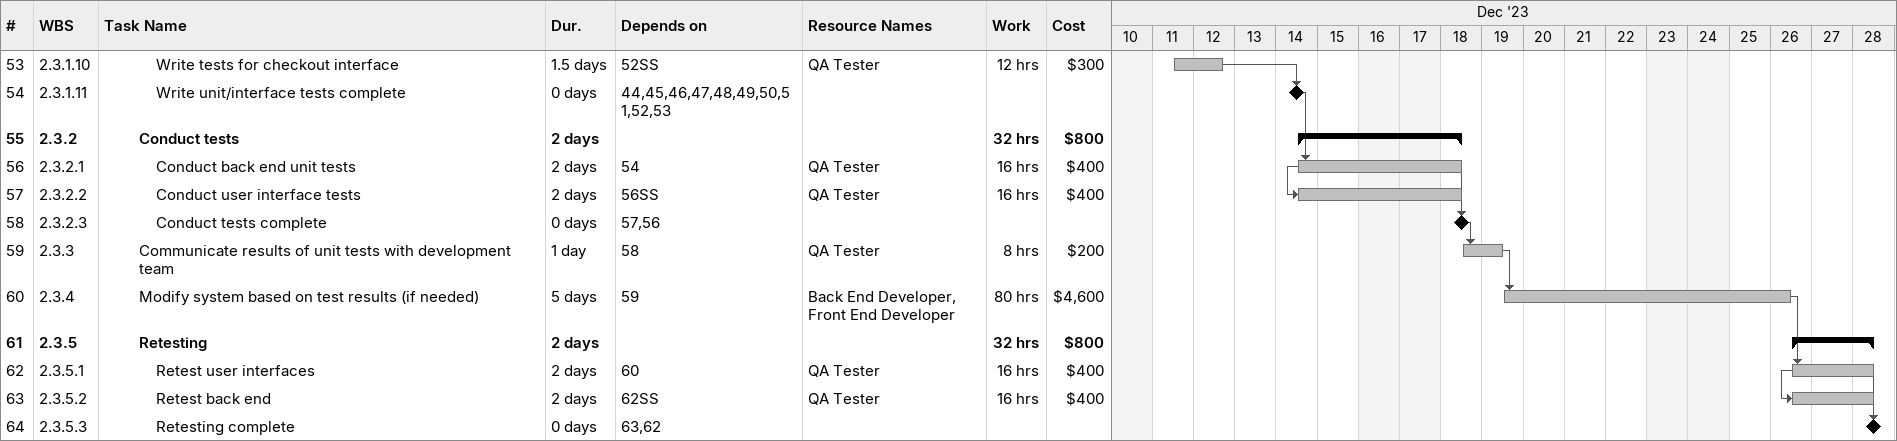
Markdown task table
| ID | WBS | Task | Duration | Start | Finish | Predecessors | Resources | Work (h) | Cost ($) |
|---|---|---|---|---|---|---|---|---|---|
| 53 | 2.3.1.10 | Write tests for checkout interface | 1.5d | 2023-12-11 | 2023-12-12 | 52SS | QA Tester | 12 | 300 |
| 54 | 2.3.1.11 | Write unit/interface tests complete | 0d | 2023-12-14 | 2023-12-14 | 44, 45, 46, 47, 48, 49, 50, 51, 52, 53 |  |  |  |
| 55 | 2.3.2 | **Conduct tests** | 2d | 2023-12-14 | 2023-12-18 |  |  | 32 | 800 |
| 56 | 2.3.2.1 | Conduct back end unit tests | 2d | 2023-12-14 | 2023-12-18 | 54 | QA Tester | 16 | 400 |
| 57 | 2.3.2.2 | Conduct user interface tests | 2d | 2023-12-14 | 2023-12-18 | 56SS | QA Tester | 16 | 400 |
| 58 | 2.3.2.3 | Conduct tests complete | 0d | 2023-12-18 | 2023-12-18 | 57, 56 |  |  |  |
| 59 | 2.3.3 | Communicate results of unit tests with development team | 1d | 2023-12-18 | 2023-12-19 | 58 | QA Tester | 8 | 200 |
| 60 | 2.3.4 | Modify system based on test results (if needed) | 5d | 2023-12-19 | 2023-12-26 | 59 | Back End Developer, Front End Developer | 80 | 4600 |
| 61 | 2.3.5 | **Retesting** | 2d | 2023-12-26 | 2023-12-28 |  |  | 32 | 800 |
| 62 | 2.3.5.1 | Retest user interfaces | 2d | 2023-12-26 | 2023-12-28 | 60 | QA Tester | 16 | 400 |
| 63 | 2.3.5.2 | Retest back end | 2d | 2023-12-26 | 2023-12-28 | 62SS | QA Tester | 16 | 400 |
| 64 | 2.3.5.3 | Retesting complete | 0d | 2023-12-28 | 2023-12-28 | 63, 62 |  |  |  |
